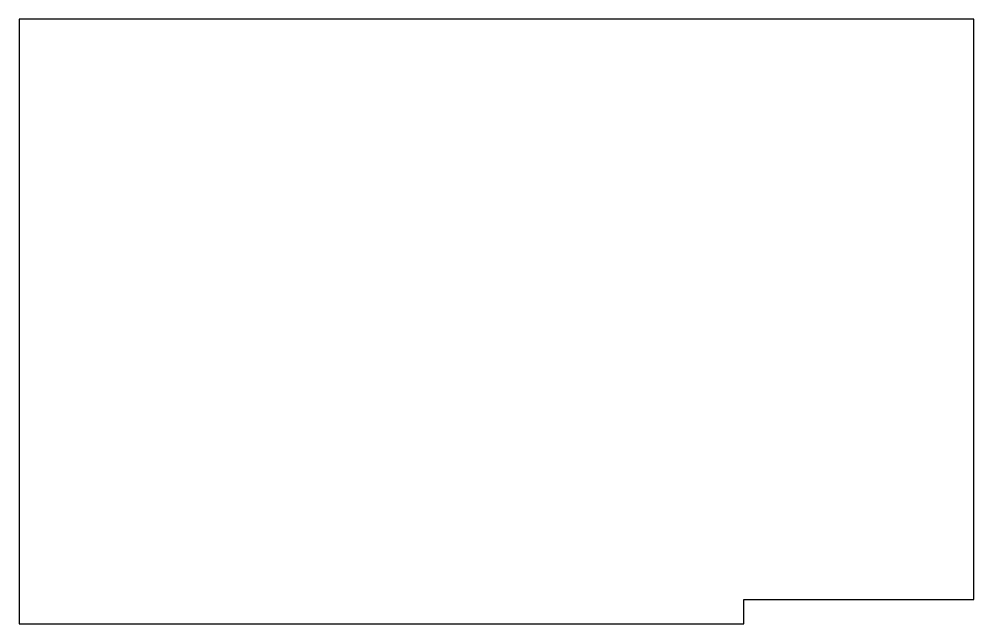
# Paper-space layout 'Layout1' of a CAD drawing. Extents: x -49 to 333, y -8 to 234.
import ezdxf

# ---------------------------------------------------------------- set-up
doc = ezdxf.new("R2010")
doc.units = 0

psp = doc.layouts.get("Layout1")

# ---------------------------------------------------------------- linework, layer by layer
at = {"layer": '0-CAD-polyline'}
psp.add_lwpolyline([(-49.08, 233.61), (-49.08, -8.45), (241, -8.45), (241, 1.35), (333.12, 1.35), (333.12, 233.61), (-49.08, 233.61)], close=True, dxfattribs=at)

doc.saveas('drawing.dxf')
